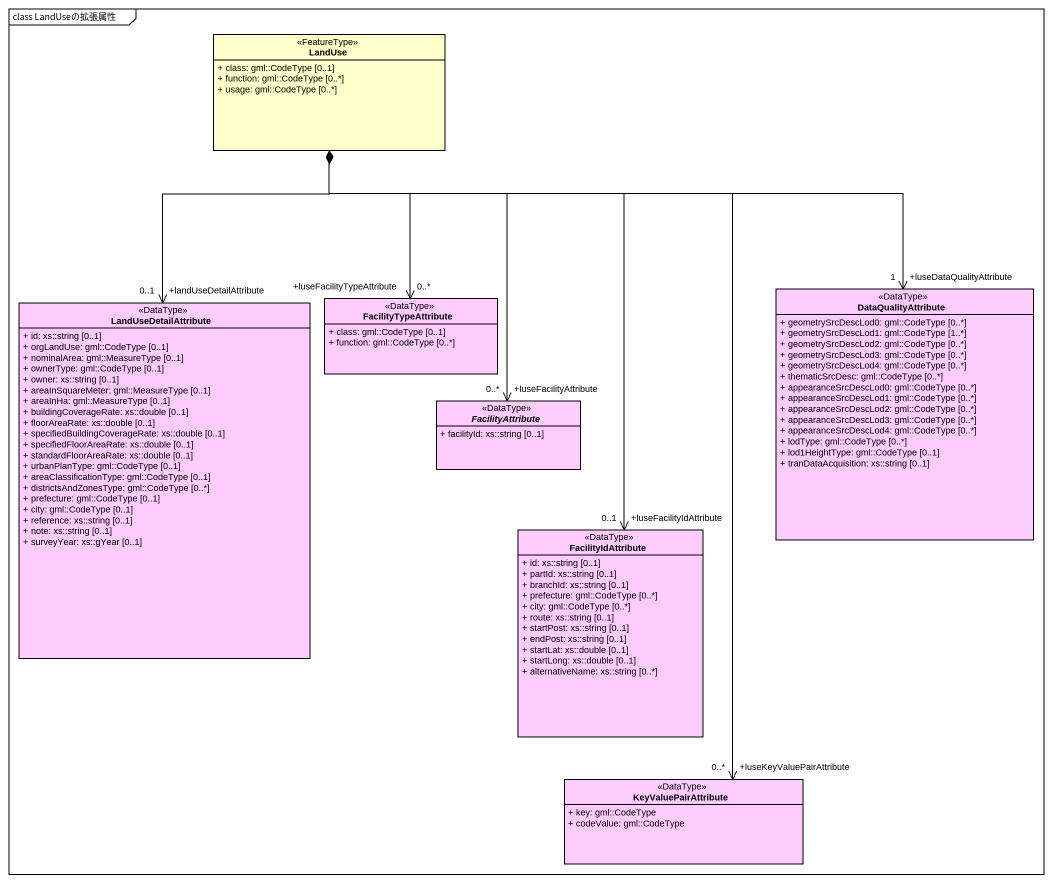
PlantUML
@startuml
mainframe class LandUseの拡張属性
hide circle
hide empty members
skinparam classAttributeIconSize 0
class LandUse <<FeatureType>> #FFFFCC {
  + class: gml::CodeType [0..1]
  + function: gml::CodeType [0..*]
  + usage: gml::CodeType [0..*]
}
class LandUseDetailAttribute <<DataType>> #FFCCFF {
  + id: xs::string [0..1]
  + orgLandUse: gml::CodeType [0..1]
  + nominalArea: gml::MeasureType [0..1]
  + ownerType: gml::CodeType [0..1]
  + owner: xs::string [0..1]
  + areaInSquareMeter: gml::MeasureType [0..1]
  + areaInHa: gml::MeasureType [0..1]
  + buildingCoverageRate: xs::double [0..1]
  + floorAreaRate: xs::double [0..1]
  + specifiedBuildingCoverageRate: xs::double [0..1]
  + specifiedFloorAreaRate: xs::double [0..1]
  + standardFloorAreaRate: xs::double [0..1]
  + urbanPlanType: gml::CodeType [0..1]
  + areaClassificationType: gml::CodeType [0..1]
  + districtsAndZonesType: gml::CodeType [0..*]
  + prefecture: gml::CodeType [0..1]
  + city: gml::CodeType [0..1]
  + reference: xs::string [0..1]
  + note: xs::string [0..1]
  + surveyYear: xs::gYear [0..1]
}
class FacilityTypeAttribute <<DataType>> #FFCCFF {
  + class: gml::CodeType [0..1]
  + function: gml::CodeType [0..*]
}
class DataQualityAttribute <<DataType>> #FFCCFF {
  + geometrySrcDescLod0: gml::CodeType [0..*]
  + geometrySrcDescLod1: gml::CodeType [1..*]
  + geometrySrcDescLod2: gml::CodeType [0..*]
  + geometrySrcDescLod3: gml::CodeType [0..*]
  + geometrySrcDescLod4: gml::CodeType [0..*]
  + thematicSrcDesc: gml::CodeType [0..*]
  + appearanceSrcDescLod0: gml::CodeType [0..*]
  + appearanceSrcDescLod1: gml::CodeType [0..*]
  + appearanceSrcDescLod2: gml::CodeType [0..*]
  + appearanceSrcDescLod3: gml::CodeType [0..*]
  + appearanceSrcDescLod4: gml::CodeType [0..*]
  + lodType: gml::CodeType [0..*]
  + lod1HeightType: gml::CodeType [0..1]
  + tranDataAcquisition: xs::string [0..1]
}
abstract class FacilityAttribute <<DataType>> #FFCCFF {
  + facilityId: xs::string [0..1]
}
class FacilityIdAttribute <<DataType>> #FFCCFF {
  + id: xs::string [0..1]
  + partId: xs::string [0..1]
  + branchId: xs::string [0..1]
  + prefecture: gml::CodeType [0..*]
  + city: gml::CodeType [0..*]
  + route: xs::string [0..1]
  + startPost: xs::string [0..1]
  + endPost: xs::string [0..1]
  + startLat: xs::double [0..1]
  + startLong: xs::double [0..1]
  + alternativeName: xs::string [0..*]
}
class KeyValuePairAttribute <<DataType>> #FFCCFF {
  + key: gml::CodeType
  + codeValue: gml::CodeType
}
LandUseDetailAttribute "+landUseDetailAttribute\n0..1" <-up-* LandUse
FacilityTypeAttribute "+luseFacilityTypeAttribute\n0..*" <-up-* LandUse
DataQualityAttribute "+luseDataQualityAttribute\n1" <-left-* LandUse
FacilityAttribute "+luseFacilityAttribute\n0..*" <-up-* LandUse
FacilityIdAttribute "+luseFacilityIdAttribute\n0..1" <-up-* LandUse
KeyValuePairAttribute "+luseKeyValuePairAttribute\n0..*" <-up-* LandUse
@enduml
